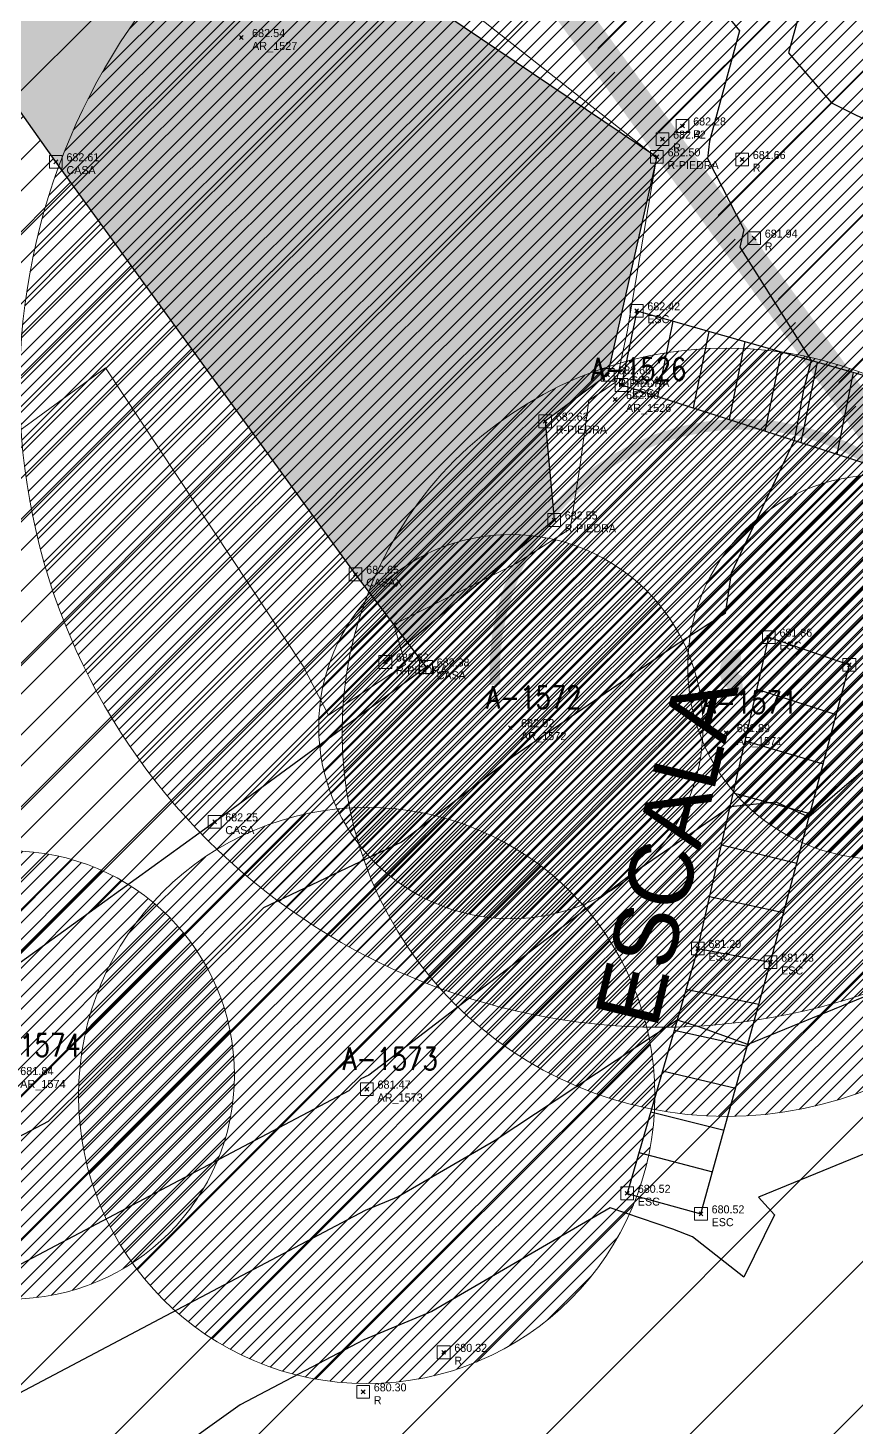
# Model space of a CAD drawing. Extents: x 350769 to 354978, y 6304672 to 6307963.
# Drawn here: x 352335.83 to 352348.76, y 6305919.77 to 6305941.62 of the extents above; entities that cross this region are included whole.
import ezdxf

# ---------------------------------------------------------------- set-up
doc = ezdxf.new("R2010")
doc.units = 0
doc.header["$PDMODE"] = 35
doc.header["$PDSIZE"] = 0.03
doc.linetypes.add('CONTINUOS', pattern=[0])
doc.linetypes.add('DASHDOT', pattern=[1, 0.5, -0.25, 0, -0.25])
doc.layers.get('0').update_dxf_attribs({"linetype": 'CONTINUOUS'})
doc.layers.get('Defpoints').update_dxf_attribs({"linetype": 'CONTINUOUS'})
for name, color, linetype in [('02_Geo ext_Acotamiento', 7, 'CONTINUOUS'), ('03_Pav ext_Vereda HC', 42, 'CONTINUOUS'), ('03_S2_Pav ext_Borde vereda', 7, 'CONTINUOUS'), ('1-ARBOL NOMBRE', 3, 'CONTINUOUS'), ('1-ARBOL PTO', 7, 'CONTINUOUS'), ('1-CASA', 2, 'CONTINUOUS'), ('1-ESCALA', 252, 'CONTINUOUS'), ('1-RADIER', 251, 'CONTINUOUS'), ('1-TEXTOS', 7, 'CONTINUOUS'), ('2-ACHURADO EDIFICACION', 252, 'CONTINUOUS'), ('2-ACHURADO RADIER', 9, 'CONTINUOUS'), ('C-TINN', 5, 'CONTINUOUS'), ('C-TOPO-MAJR', 9, 'CONTINUOUS'), ('C-TOPO-MINR', 8, 'CONTINUOUS'), ('Paisajismo', 253, 'CONTINUOUS'), ('V-NODE-TEXT DIC 2012', 31, 'CONTINUOUS')]:
    doc.layers.add(name, color=color, linetype=linetype)
doc.layers.add('0_ASD_LINEA OFICIAL', color=253, linetype='DASHDOT', lineweight=20)
doc.layers.add('0_ASD_TOPOGRAFIA_ELEMENTOS', color=9, linetype='CONTINUOS', lineweight=5, true_color=0xbdbdbd)
doc.styles.add('A', font='arial.ttf', dxfattribs={"height": 2})
doc.styles.add('ROMANS', font='romans.shx', dxfattribs={"width": 0.65})
doc.dimstyles.new('Principal', dxfattribs={"dimscale": 0, "dimtxt": 2, "dimasz": 2, "dimexe": 1, "dimexo": 1, "dimtad": 1, "dimrnd": 0.05, "dimzin": 1, "dimtxsty": 'ROMANS', "dimcen": 2.5, "dimclrt": 2, "dimaunit": 2, "dimadec": 0, "dimazin": 0, "dimtfac": 1, "dimtmove": 0, "dimatfit": 3, "dimfxl": 1, "dimfxlon": 1, "dimarcsym": 0})

# ---------------------------------------------------------------- blocks, each defined once
blk = doc.blocks.new('*D1156')
at = {"layer": '02_Geo ext_Acotamiento', "color": 0, "lineweight": -2, "transparency": 16777216}
blk.add_line((352265.1263020158, 6305940.537977832), (352259.5027200941, 6305939.299539646), dxfattribs=at)
at = {"layer": '02_Geo ext_Acotamiento', "color": 0, "transparency": 16777216}
blk.add_solid([(352259.466875284, 6305939.462306128), (352259.5385649044, 6305939.136773165), (352258.5261212075, 6305939.084470786)], dxfattribs=at)
at = {"layer": 'Defpoints', "color": 0, "transparency": 16777216}
for p in [(352392.8269086622, 6305968.660500089), (352258.5261212075, 6305939.084470786)]:
    blk.add_point(p, dxfattribs=at)
at = {"layer": '02_Geo ext_Acotamiento', "color": 2, "transparency": 16777216, "insert": (352262.7517488983, 6305940.944537443), "char_height": 1, "attachment_point": 5, "rotation": 12.419567213945234, "style": 'ROMANS'}
blk.add_mtext('R137,50', dxfattribs=at)
blk = doc.blocks.new('A$C27410629')
at = {"true_color": 0x136734, "transparency": 33554559}
h = blk.add_hatch(dxfattribs=at)
h.set_pattern_fill('ANSI31', color=116, scale=0.5)
h.set_pattern_definition([(45, (-8759.562515186517, -519.1035735587502), (-1.122532015133644, 1.122532015133644), [])])
h.paths.add_polyline_path([(137.5068959888558, 1252.464406617455, 0.1176268807227723), (109.8147584422568, 1254.193915082658, 0.0669245107500281), (94.44469839795602, 1249.334472017372, 0.3153492887079504), (64.30173641118381, 1196.270282113329, 0.0226826871159959), (65.7292635223912, 1185.310127003227), (112.3603922077091, 1218.953454515778), (153.4782689701005, 1161.962272479494), (172.1053089193083, 1139.480769404351), (187.9579650288579, 1141.807885415954), (193.565073162812, 1120.465553675225), (224.197974734232, 1050.129297271156), (250.6203797236194, 989.4787086543838), (268.1526288855184, 972.7353945672494, 7.2547007156e-06), (291.4898137452492, 983.2987389690225), (238.1945199318034, 1105.633967029937), (205.2934048173047, 1181.112163638985), (177.0531538182076, 1197.651557407602)])
at = {"true_color": 0xf8d731, "transparency": 33554559}
h = blk.add_hatch(dxfattribs=at)
h.set_pattern_fill('ANSI31', color=40, scale=0.5)
h.set_pattern_definition([(45, (-8562.389606185756, -452.7772535526492), (-1.122532015133644, 1.122532015133644), [])])
h.paths.add_polyline_path([(112.3603922079938, 1218.953454516186), (65.72926352267586, 1185.310127003635, 0.0411311629792945), (70.93430501728926, 1165.446933868518, 0.0140346239134982), (80.53034666708209, 1140.452970316797), (85.58360470618118, 1125.976145258928), (117.4026874122528, 1137.08554251631), (153.4782689703861, 1161.962272479902)], flags=17)
at = {"layer": '0_ASD_LINEA OFICIAL', "ltscale": 8, "const_width": 0.5}
blk.add_lwpolyline([(250.6203797236194, 989.4787086543838), (268.1526288854875, 972.7353945673531, 7.2547007157e-06), (291.4898137452146, 983.2987389692971), (291.4898137452146, 983.2987389692971), (238.1945199318034, 1105.633967029937), (205.2934048173047, 1181.112163638985), (177.0531538182076, 1197.651557407602), (137.6146324061954, 1252.315079214)], format="xyb", dxfattribs=at)
for points in [[(85.58360530758229, 1125.976145468789), (117.4026874119463, 1137.085542516089), (153.4782689700787, 1161.962272479681), (153.4782689700787, 1161.962272479681), (112.3603922076873, 1218.953454515965), (65.72926351752159, 1185.310126999917)], [(65.72926352235241, 1185.310127003199), (112.3603922077091, 1218.953454515778), (153.4782689701005, 1161.962272479494), (172.1053089193083, 1139.480769404351), (187.9579650288579, 1141.807885415954), (193.565073162812, 1120.465553675225), (224.197974734232, 1050.129297271156), (250.6203797236194, 989.4787086543838)]]:
    blk.add_lwpolyline(points, dxfattribs=at)
blk = doc.blocks.new('1.0 - LO RECABARREN LOTEO PARQUE - VEGETACION EXISTENTE ETAPA MUNICIPAL__2024')
at = {"layer": 'Paisajismo', "ltscale": 0.5, "const_width": 0.1632715222273798, "elevation": -691.81}
blk.add_lwpolyline([(352350.8290788697, 6305931.787567149, 1), (352343.121690818, 6305931.359895927, 0.9999999999999999)], format="xyb", dxfattribs=at)
at = {"layer": 'Paisajismo', "const_width": 0.275928872564272, "elevation": -691.81}
blk.add_lwpolyline([(352346.9639193267, 6305931.780360335, 1), (352346.986850361, 6305931.367102741, 1)], format="xyb", dxfattribs=at)
blk = doc.blocks.new('TOPOGRAFIA')
at = {"layer": '0_ASD_TOPOGRAFIA_ELEMENTOS', "true_color": 0xf26507}
h = blk.add_hatch(dxfattribs=at)
h.set_pattern_fill('ANSI31', color=30, scale=0.1)
h.set_pattern_definition([(45, (384042.9249444606, 6301196.259608269), (-0.2245064030267289, 0.2245064030267289), [])])
edge = h.paths.add_edge_path()
edge.add_arc((390345.6991618016, 6302936.011784582), 10, 0, 360)
h = blk.add_hatch(dxfattribs=at)
h.set_pattern_fill('ANSI31', color=30, scale=0.1)
h.set_pattern_definition([(45, (384043.9591982283, 6301190.8681678), (-0.2245064030267289, 0.2245064030267289), [])])
edge = h.paths.add_edge_path()
edge.add_arc((390346.7334155692, 6302930.620344114), 6, 0, 360)
h = blk.add_hatch(dxfattribs=at)
h.set_pattern_fill('ANSI31', color=30, scale=0.1)
h.set_pattern_definition([(45, (384046.3564156064, 6301191.887608269), (-0.2245064030267289, 0.2245064030267289), [])])
edge = h.paths.add_edge_path()
edge.add_arc((390349.1306329473, 6302931.639784583), 3, 0, 360)
h = blk.add_hatch(dxfattribs=at)
h.set_pattern_fill('ANSI31', color=30, scale=0.1)
h.set_pattern_definition([(45, (384040.5946514117, 6301190.955517844), (-0.2245064030267289, 0.2245064030267289), [])])
edge = h.paths.add_edge_path()
edge.add_arc((390343.3688687525, 6302930.707694158), 3, 0, 360)
h = blk.add_hatch(dxfattribs=at)
h.set_pattern_fill('ANSI31', color=30, scale=0.1)
h.set_pattern_definition([(45, (384038.3447826591, 6301185.193823687), (-0.2245064030267289, 0.2245064030267289), [])])
edge = h.paths.add_edge_path()
edge.add_arc((390341.119, 6302924.946), 4.5, 0, 360)
h = blk.add_hatch(dxfattribs=at)
h.set_pattern_fill('ANSI31', color=30, scale=0.1)
h.set_pattern_definition([(45, (384032.7784374915, 6301185.513991859), (-0.2245064030267289, 0.2245064030267289), [])])
edge = h.paths.add_edge_path()
edge.add_arc((390335.5526548324, 6302925.266168172), 3.5, 0, 360)
at = {"layer": '2-ACHURADO EDIFICACION', "lineweight": 0, "true_color": 0xbdbdbd}
h = blk.add_hatch(dxfattribs=at)
h.set_pattern_fill('ANSI31', color=9, scale=0.25)
h.set_pattern_definition([(45, (38000, -3000), (-0.561266007566822, 0.5612660075668221), [])])
h.paths.add_polyline_path([(390327.6270000001, 6302951.749), (390327.2994358053, 6302951.517488061), (390319.3550000001, 6302962.757999999), (390318.8266655438, 6302962.361017291), (390313.848, 6302968.987000001), (390308.922, 6302965.432999999), (390311.318, 6302962.155), (390305.083, 6302957.373), (390303.711, 6302959.217), (390298.4, 6302955.382999999), (390293.82, 6302952.065), (390295.735, 6302949.36), (390288.406, 6302944.101), (390293.0570000001, 6302937.645), (390301.664, 6302943.75, 0.455625162279396), (390304.853, 6302944.772000001, 0.2076474804618814), (390304.846128978, 6302946.552609009), (390305.152, 6302946.822000001), (390311.019, 6302951.207), (390315.831, 6302944.557999999), (390325.324, 6302931.036), (390317.821, 6302925.589), (390326.706, 6302913.574, 0.2996396774800834), (390327.8739999999, 6302913.496), (390329.906, 6302915.051, 0.2469041141044179), (390330.1009999998, 6302915.919), (390328.7638008676, 6302917.735068206), (390330.771, 6302919.213), (390332.0220000001, 6302917.514), (390332.542, 6302917.24, 0.1964593871867426), (390333.1906864678, 6302917.423841837), (390334.68, 6302918.512), (390334.783, 6302918.629, 0.3535939934268906), (390334.8263871195, 6302919.675467933), (390331.641, 6302924.087), (390338.743, 6302929.22), (390342.045, 6302931.639), (390340.944, 6302933.087), (390336.263, 6302939.53)])
at = {"layer": '2-ACHURADO RADIER', "lineweight": 0, "true_color": 0xbdbdbd}
h = blk.add_hatch(color=9, dxfattribs=at)
h.dxf.hatch_style = 1
h.paths.add_polyline_path([(390345.65, 6302939.607), (390342.355, 6302941.825), (390337.073, 6302943.475), (390330.464, 6302951.406), (390329.0563556443, 6302949.726617344), (390336.263, 6302939.53), (390340.944, 6302933.087), (390341.7607509903, 6302932.012835209), (390344.045, 6302933.935), (390343.9050000001, 6302935.477), (390344.88, 6302936.202)])
at = {"layer": '0_ASD_TOPOGRAFIA_ELEMENTOS', "color": 30, "true_color": 0xf26507}
for centre, radius in [((390345.6991618016, 6302936.011784582, 682.413), 10), ((390346.7334155692, 6302930.620344114), 6), ((390349.1306329473, 6302931.639784583), 3), ((390343.3688687525, 6302930.707694158), 3), ((390341.119, 6302924.946, 681.47), 4.5), ((390335.5526548324, 6302925.266168172), 3.5)]:
    blk.add_circle(centre, radius, dxfattribs=at)
at = {"layer": '1-ARBOL PTO', "color": 9, "lineweight": 0, "true_color": 0xbdbdbd}
for p in [(390339.16, 6302941.47), (390344.999, 6302935.816000001), (390343.3610000001, 6302930.692000001), (390346.7310000001, 6302930.614), (390341.119, 6302925.046)]:
    blk.add_point(p, dxfattribs=at)
at = {"layer": '1-CASA', "color": 9, "lineweight": 0, "true_color": 0xbdbdbd, "flags": 128}
blk.add_lwpolyline([(390331.641, 6302924.087), (390338.743, 6302929.22), (390342.045, 6302931.639), (390340.944, 6302933.087), (390336.263, 6302939.53), (390327.6270000001, 6302951.749)], dxfattribs=at)
at = {"layer": '1-ESCALA', "color": 9, "lineweight": 0, "true_color": 0xbdbdbd, "flags": 128}
for points in [[(390345.334, 6302937.201), (390345.097, 6302936.044)], [(390345.334, 6302937.201), (390349.844, 6302935.92)], [(390345.89775, 6302937.040875), (390345.6571250001, 6302935.864125)], [(390346.4615, 6302936.88075), (390346.21725, 6302935.68425)], [(390347.02525, 6302936.720625), (390346.777375, 6302935.504375)], [(390347.589, 6302936.5605), (390347.3375, 6302935.3245)], [(390348.15275, 6302936.400375), (390347.897625, 6302935.144625001)], [(390348.7165, 6302936.24025), (390348.45775, 6302934.96475)], [(390345.097, 6302936.044), (390349.578, 6302934.605)], [(390346.288, 6302927.243), (390347.3970000001, 6302932.103999999)], [(390347.397, 6302932.104), (390348.6550000001, 6302931.672)], [(390347.423, 6302927.028), (390348.6550000001, 6302931.672)], [(390347.2121666667, 6302931.293833333), (390348.4496666667, 6302930.898)], [(390347.0273333334, 6302930.483666666), (390348.2443333334, 6302930.124)], [(390346.8425000001, 6302929.6735), (390348.039, 6302929.35)], [(390346.6576666667, 6302928.863333333), (390347.8336666667, 6302928.576)], [(390346.4728333333, 6302928.053166666), (390347.6283333333, 6302927.802)], [(390346.288, 6302927.243), (390345.185, 6302923.418)], [(390346.288, 6302927.243), (390347.423, 6302927.028)], [(390346.338, 6302923.097), (390347.423, 6302927.028)], [(390346.1041666667, 6302926.6055), (390347.2421666666, 6302926.372833333)], [(390345.9203333333, 6302925.967999999), (390347.0613333333, 6302925.717666667)], [(390345.7365, 6302925.330499999), (390346.8805, 6302925.0625)], [(390345.5526666667, 6302924.693), (390346.6996666666, 6302924.407333333)], [(390345.3688333333, 6302924.0555), (390346.5188333334, 6302923.752166667)], [(390345.185, 6302923.418), (390346.338, 6302923.097)]]:
    blk.add_lwpolyline(points, dxfattribs=at)
at = {"layer": '1-RADIER', "color": 9, "lineweight": 0, "true_color": 0xbdbdbd, "flags": 128}
for points in [[(390342.355, 6302941.825), (390345.65, 6302939.607), (390344.88, 6302936.202)], [(390344.88, 6302936.202), (390343.9050000001, 6302935.477), (390344.045, 6302933.935), (390341.408, 6302931.716)]]:
    blk.add_lwpolyline(points, dxfattribs=at)
at = {"layer": 'C-TINN', "color": 9, "linetype": 'Continuous', "lineweight": 0, "true_color": 0xbdbdbd}
for points, elevation in [([(390345.95, 6302939.989), (390345.95, 6302940.188999999), (390346.15, 6302940.188999999), (390346.15, 6302939.989), (390345.95, 6302939.989)], 682.282), ([(390345.636, 6302939.783000001), (390345.636, 6302939.983), (390345.836, 6302939.983), (390345.836, 6302939.783000001), (390345.636, 6302939.783000001)], 682.423), ([(390345.5500000001, 6302939.507), (390345.5500000001, 6302939.706999999), (390345.75, 6302939.706999999), (390345.75, 6302939.507), (390345.5500000001, 6302939.507)], 682.499), ([(390336.163, 6302939.430000001), (390336.163, 6302939.63), (390336.363, 6302939.63), (390336.363, 6302939.430000001), (390336.163, 6302939.430000001)], 682.613), ([(390346.8810000001, 6302939.465000001), (390346.8810000001, 6302939.665), (390347.081, 6302939.665), (390347.081, 6302939.465000001), (390346.8810000001, 6302939.465000001)], 681.657), ([(390347.0680000001, 6302938.237000001), (390347.0680000001, 6302938.437), (390347.268, 6302938.437), (390347.268, 6302938.237000001), (390347.0680000001, 6302938.237000001)], 681.941), ([(390345.234, 6302937.101000001), (390345.234, 6302937.301), (390345.434, 6302937.301), (390345.434, 6302937.101000001), (390345.234, 6302937.101000001)], 682.423), ([(390344.7800000001, 6302936.102), (390344.7800000001, 6302936.301999999), (390344.98, 6302936.301999999), (390344.98, 6302936.102), (390344.7800000001, 6302936.102)], 682.659), ([(390344.9970000001, 6302935.944), (390344.9970000001, 6302936.143999999), (390345.197, 6302936.143999999), (390345.197, 6302935.944), (390344.9970000001, 6302935.944)], 682.413), ([(390343.8050000001, 6302935.377), (390343.8050000001, 6302935.577), (390344.005, 6302935.577), (390344.005, 6302935.377), (390343.8050000001, 6302935.377)], 682.617), ([(390343.945, 6302933.835), (390343.945, 6302934.034999999), (390344.145, 6302934.034999999), (390344.145, 6302933.835), (390343.945, 6302933.835)], 682.552), ([(390340.8440000001, 6302932.987000001), (390340.8440000001, 6302933.187), (390341.044, 6302933.187), (390341.044, 6302932.987000001), (390340.8440000001, 6302932.987000001)], 682.647), ([(390347.297, 6302932.004000001), (390347.297, 6302932.204), (390347.497, 6302932.204), (390347.497, 6302932.004000001), (390347.297, 6302932.004000001)], 681.859), ([(390341.308, 6302931.616), (390341.308, 6302931.816), (390341.508, 6302931.816), (390341.508, 6302931.616), (390341.308, 6302931.616)], 682.624), ([(390341.945, 6302931.539000001), (390341.945, 6302931.739), (390342.145, 6302931.739), (390342.145, 6302931.539000001), (390341.945, 6302931.539000001)], 682.376), ([(390348.5550000001, 6302931.572000001), (390348.5550000001, 6302931.772), (390348.755, 6302931.772), (390348.755, 6302931.572000001), (390348.5550000001, 6302931.572000001)], 681.781), ([(390338.6430000001, 6302929.12), (390338.6430000001, 6302929.319999999), (390338.843, 6302929.319999999), (390338.843, 6302929.12), (390338.6430000001, 6302929.12)], 682.251), ([(390346.188, 6302927.143), (390346.188, 6302927.342999999), (390346.388, 6302927.342999999), (390346.388, 6302927.143), (390346.188, 6302927.143)], 681.2), ([(390347.3230000001, 6302926.928), (390347.3230000001, 6302927.128), (390347.523, 6302927.128), (390347.523, 6302926.928), (390347.3230000001, 6302926.928)], 681.232), ([(390341.0190000001, 6302924.946), (390341.0190000001, 6302925.146), (390341.219, 6302925.146), (390341.219, 6302924.946), (390341.0190000001, 6302924.946)], 681.47), ([(390345.085, 6302923.318), (390345.085, 6302923.517999999), (390345.285, 6302923.517999999), (390345.285, 6302923.318), (390345.085, 6302923.318)], 680.518), ([(390346.238, 6302922.997), (390346.238, 6302923.197), (390346.438, 6302923.197), (390346.438, 6302922.997), (390346.238, 6302922.997)], 680.522), ([(390342.2200000001, 6302920.834000001), (390342.2200000001, 6302921.034), (390342.42, 6302921.034), (390342.42, 6302920.834000001), (390342.2200000001, 6302920.834000001)], 680.322), ([(390340.962, 6302920.217), (390340.962, 6302920.416999999), (390341.162, 6302920.416999999), (390341.162, 6302920.217), (390340.962, 6302920.217)], 680.298)]:
    blk.add_lwpolyline(points, dxfattribs=dict(at, elevation=elevation))
for p in [(390346.05, 6302940.089, 682.282), (390345.736, 6302939.883, 682.423), (390336.263, 6302939.53, 682.613), (390345.65, 6302939.607, 682.499), (390346.9810000001, 6302939.565, 681.657), (390347.168, 6302938.337, 681.941), (390345.334, 6302937.201, 682.423), (390344.88, 6302936.202, 682.659), (390345.097, 6302936.044, 682.413), (390343.9050000001, 6302935.477, 682.617), (390344.045, 6302933.935, 682.552), (390340.944, 6302933.087, 682.647), (390347.397, 6302932.104, 681.859), (390341.408, 6302931.716, 682.624), (390342.045, 6302931.639, 682.376), (390348.6550000001, 6302931.672, 681.781), (390338.743, 6302929.22, 682.251), (390346.288, 6302927.243, 681.2), (390347.423, 6302927.028, 681.232), (390341.119, 6302925.046, 681.47), (390345.185, 6302923.418, 680.518), (390346.338, 6302923.097, 680.522), (390342.32, 6302920.934, 680.322), (390341.062, 6302920.317, 680.298)]:
    blk.add_point(p, dxfattribs=at)
at = {"layer": 'C-TOPO-MAJR', "color": 9, "linetype": 'Continuous', "lineweight": 0, "true_color": 0xbdbdbd, "elevation": 682.5}
blk.add_lwpolyline([(390329.1138040346, 6302930.523123919), (390337.0371436464, 6302936.311685083), (390340.1269621213, 6302931.651522728), (390340.5220482574, 6302930.886230563), (390341.7265, 6302931.6775), (390341.5412214023, 6302932.301553505), (390343.4540909091, 6302933.256636363), (390344.2965209235, 6302933.797608946), (390344.4385539568, 6302934.723978417), (390344.5886470588, 6302935.802191176), (390345.0202560976, 6302936.099878049), (390345.1858728813, 6302936.875055085), (390345.6451875001, 6302939.58571875), (390345.5401666667, 6302939.680933333), (390342.7952727273, 6302941.841872727), (390341.67325, 6302942.463500001)], dxfattribs=at)
at = {"layer": 'C-TOPO-MINR', "color": 9, "linetype": 'Continuous', "lineweight": -3, "true_color": 0xbdbdbd}
for points, elevation in [([(390341.9728654822, 6302963.347017766), (390337.2810485437, 6302953.110286849), (390339.6270137489, 6302950.589449129), (390341.2530529148, 6302948.093787444), (390342.0918099353, 6302945.497483801), (390345.3852705882, 6302943.490286274), (390346.9406816144, 6302941.572766816), (390346.4700672, 6302939.8525712), (390346.4387992875, 6302939.582109264), (390347.0074946237, 6302938.471283155), (390346.9435062241, 6302938.197946059), (390348.0593285715, 6302936.42691), (390347.9383202899, 6302935.96977971), (390347.7908180495, 6302935.178924309), (390346.8116209387, 6302933.106779784), (390346.714991342, 6302932.476541126), (390345.9373636364, 6302931.977181818), (390343.4016054422, 6302930.233476191), (390341.6606997793, 6302928.90283223), (390339.5066056339, 6302927.878548015), (390336.1453960396, 6302924.542762376), (390332.646265226, 6302922.69477996)], 682), ([(390348.5199043349, 6302944.203559043), (390347.7065469846, 6302941.230565217), (390348.3737977942, 6302940.451395834), (390350.878181916, 6302939.207155006), (390351.3140349651, 6302936.928489511), (390351.3259942857, 6302936.2322), (390351.1852537879, 6302935.482462121), (390351.5569243697, 6302934.939631933), (390351.306343077, 6302933.320821539), (390350.4119084355, 6302931.593798126), (390349.6813746419, 6302930.720706304), (390348.0244134791, 6302929.295016394), (390347.5102030981, 6302929.529919105), (390346.7928558422, 6302929.455898331), (390345.2056020408, 6302928.364428571), (390341.1496622517, 6302925.264311259), (390341.0277323944, 6302925.206332906), (390340.8374752475, 6302925.017514852), (390333.6934165029, 6302921.244550753)], 681.5), ([(390353.4137039828, 6302942.974108719), (390353.8249495799, 6302940.824092438), (390354.374548, 6302939.503760001), (390355.1244648241, 6302937.793902011), (390355.0423584906, 6302937.058396227), (390355.4372627738, 6302936.209209246), (390355.2393012212, 6302934.739459973), (390353.5380800289, 6302931.454648883), (390351.5076640402, 6302929.028012894), (390349.15711098, 6302927.005539551), (390348.8755333334, 6302926.483466666), (390347.0684647887, 6302925.743504225), (390346.3027492626, 6302926.01999115), (390345.9645395894, 6302926.12129912), (390343.1263739496, 6302924.242260504), (390341.6106986063, 6302923.36251568), (390341.0961416383, 6302923.149558021), (390335.4099090909, 6302920.147818182)], 681), ([(390369.8515971565, 6302940.307530805), (390363.0447142857, 6302936.279428571), (390357.1637730061, 6302933.389417178), (390356.9618249661, 6302931.890070557), (390356.6642516222, 6302931.31549964), (390353.3339534384, 6302927.335319485), (390352.8944191264, 6302926.957133412), (390352.0059931035, 6302925.309903448), (390347.23615, 6302923.3567375), (390347.486761194, 6302923.084686567), (390347.0069450549, 6302922.110142857), (390346.2046091954, 6302922.739900383), (390345.89602, 6302922.85907), (390344.9218877551, 6302923.189877551), (390342.13378223, 6302921.571574913), (390341.0718242321, 6302921.132066553), (390339.1428458015, 6302920.113766412), (390336.9499086614, 6302918.547971654), (390336.2469009009, 6302918.568750751), (390334.8743365385, 6302918.797740385)], 680.5)]:
    blk.add_lwpolyline(points, dxfattribs=dict(at, elevation=elevation))
at = {"layer": 'V-NODE-TEXT DIC 2012', "color": 9, "lineweight": 0, "true_color": 0xbdbdbd}
for p in [(390339.16, 6302941.47), (390346.05, 6302940.089), (390345.736, 6302939.883), (390336.263, 6302939.53), (390345.65, 6302939.607), (390346.9810000001, 6302939.565), (390347.168, 6302938.337), (390345.334, 6302937.201), (390344.88, 6302936.202), (390345.097, 6302936.044), (390344.999, 6302935.816), (390343.9050000001, 6302935.477), (390344.045, 6302933.935), (390340.944, 6302933.087), (390347.397, 6302932.104), (390341.408, 6302931.716), (390342.045, 6302931.639), (390348.6550000001, 6302931.672), (390343.361, 6302930.692), (390346.7310000001, 6302930.614), (390338.743, 6302929.22), (390346.288, 6302927.243), (390347.423, 6302927.028), (390341.119, 6302925.046), (390345.185, 6302923.418), (390346.338, 6302923.097), (390342.32, 6302920.934), (390341.062, 6302920.317)]:
    blk.add_point(p, dxfattribs=at)
at = {"layer": '1-ARBOL NOMBRE', "color": 9, "lineweight": 0, "true_color": 0xbdbdbd, "style": 'ROMANS', "width": 0.8}
for s, p in [('A-1526', (390344.6220668355, 6302936.116000002)), ('A-1572', (390342.9840668353, 6302930.992000002)), ('A-1571', (390346.3540668353, 6302930.914000002)), ('A-1574', (390335.1640668353, 6302925.558000003)), ('A-1573', (390340.7420668354, 6302925.346000003))]:
    blk.add_text(s, height=0.35, dxfattribs=at).set_placement(p)
at = {"layer": '1-TEXTOS', "color": 9, "lineweight": 0, "true_color": 0xbdbdbd, "style": 'A'}
blk.add_text('ESCALA', height=1, rotation=76.46050626944498, dxfattribs=at).set_placement((390345.6411912302, 6302925.965714594))
at = {"layer": 'V-NODE-TEXT DIC 2012', "color": 9, "lineweight": 0, "true_color": 0xbdbdbd}
for s, height, p in [('682.54', 0.127, (390339.3267893219, 6302941.477210677)), ('AR_1527', 0.127, (390339.3267893219, 6302941.275210678)), ('682.28', 0.125, (390346.2167893219, 6302940.097210677)), ('682.42', 0.125, (390345.9027893219, 6302939.891210678)), ('R', 0.125, (390346.2167893219, 6302939.897210678)), ('682.50', 0.125, (390345.8167893219, 6302939.615210677)), ('R', 0.125, (390345.9027893219, 6302939.691210679)), ('681.66', 0.125, (390347.1477893219, 6302939.573210678)), ('682.61', 0.125, (390336.4297893219, 6302939.538210678)), ('CASA', 0.125, (390336.4297893219, 6302939.338210679)), ('R-PIEDRA', 0.125, (390345.8167893219, 6302939.415210678)), ('R', 0.125, (390347.1477893219, 6302939.373210679)), ('681.94', 0.125, (390347.3347893219, 6302938.345210678)), ('R', 0.125, (390347.3347893219, 6302938.145210679)), ('682.42', 0.125, (390345.5007893219, 6302937.209210678)), ('ESC', 0.125, (390345.5007893219, 6302937.009210679)), ('682.66', 0.125, (390345.0467893219, 6302936.210210677)), ('R-PIEDRA', 0.125, (390345.0467893219, 6302936.010210678)), ('682.41', 0.125, (390345.2637893219, 6302936.052210677)), ('ESC', 0.125, (390345.2637893219, 6302935.852210678)), ('AR_1526', 0.127, (390345.1657893219, 6302935.621210678)), ('682.40', 0.127, (390345.1657893219, 6302935.823210677)), ('682.62', 0.125, (390344.0717893219, 6302935.485210678)), ('R-PIEDRA', 0.125, (390344.0717893219, 6302935.285210678)), ('682.55', 0.125, (390344.2117893219, 6302933.943210677)), ('R-PIEDRA', 0.125, (390344.2117893219, 6302933.743210678)), ('682.65', 0.125, (390341.1107893219, 6302933.095210678)), ('CASAX', 0.125, (390341.1107893219, 6302932.895210679)), ('681.86', 0.125, (390347.5637893219, 6302932.112210678)), ('ESC', 0.125, (390347.5637893219, 6302931.912210679)), ('682.62', 0.125, (390341.5747893219, 6302931.724210678)), ('R-PIEDRA', 0.125, (390341.5747893219, 6302931.524210678)), ('682.38', 0.125, (390342.2117893219, 6302931.647210678)), ('CASA', 0.125, (390342.2117893219, 6302931.447210679)), ('682.02', 0.127, (390343.5277893219, 6302930.699210677)), ('681.89', 0.127, (390346.8977893219, 6302930.621210678)), ('AR_1572', 0.127, (390343.5277893219, 6302930.497210678)), ('AR_1571', 0.127, (390346.8977893219, 6302930.419210678)), ('682.25', 0.125, (390338.9097893219, 6302929.228210677)), ('CASA', 0.125, (390338.9097893219, 6302929.028210678)), ('681.20', 0.125, (390346.4547893219, 6302927.251210677)), ('ESC', 0.125, (390346.4547893219, 6302927.051210678)), ('681.23', 0.125, (390347.5897893219, 6302927.036210678)), ('ESC', 0.125, (390347.5897893219, 6302926.836210678)), ('681.84', 0.127, (390335.7077893219, 6302925.265210678)), ('AR_1574', 0.127, (390335.7077893219, 6302925.063210678)), ('681.47', 0.127, (390341.2857893219, 6302925.053210678)), ('AR_1573', 0.127, (390341.2857893219, 6302924.851210678)), ('680.52', 0.125, (390345.3517893219, 6302923.426210677)), ('ESC', 0.125, (390345.3517893219, 6302923.226210678)), ('680.52', 0.125, (390346.5047893219, 6302923.105210678)), ('ESC', 0.125, (390346.5047893219, 6302922.905210678)), ('680.32', 0.125, (390342.4867893219, 6302920.942210678)), ('R', 0.125, (390342.4867893219, 6302920.742210679)), ('680.30', 0.125, (390341.2287893219, 6302920.325210677)), ('R', 0.125, (390341.2287893219, 6302920.125210678))]:
    blk.add_text(s, height=height, dxfattribs=at).set_placement(p)

msp = doc.modelspace()

# ---------------------------------------------------------------- hatches: boundary and pattern name
at = {"layer": '03_Pav ext_Vereda HC'}
h = msp.add_hatch(dxfattribs=at)
h.set_pattern_fill('DOTS', color=256, scale=0.2, style=0)
h.set_pattern_definition([(0, (0, 0), (0.15875, 0.3175), [0, -0.3175])])
h.paths.add_polyline_path([(352533.7781987465, 6305988.647630177, 0.0012344985873451), (352535.6751261651, 6305989.286498093), (352535.0273047539, 6305991.17866681, -0.0012368732376554), (352533.135689451, 6305990.541615871, -0.0205300987090724), (352503.8853697219, 6305981.940228953), (352503.2840382412, 6305984.518491437), (352499.4039184833, 6305983.544208242), (352499.9993888386, 6305980.991075858, -0.0088871029066398), (352487.1047705442, 6305978.156272031, -0.0145554952433639), (352464.6282001356, 6305974.170378275, -0.0089901834447136), (352459.9926205119, 6305973.570179023), (352460.1984365284, 6305971.58073849, 0.0090193317601268), (352464.9206284034, 6305972.191872346, 0.0145516934643665), (352487.5052945014, 6305976.196778146, 0.0321135926008381)])
h.paths.add_polyline_path([(352453.0159213873, 6305972.983824089, -0.0068005053920136), (352449.4833227422, 6305972.830716716, -0.0090666416786755), (352444.7696182578, 6305972.776126778), (352444.5771080579, 6305970.777466943, 0.0163831034820658), (352453.2219476648, 6305970.992351152)])
h.paths.add_polyline_path([(352389.6460369565, 6305991.879874823, -0.0175332208634532), (352376.9513572305, 6305998.31509122), (352352.1532079588, 6306011.99899601, 0.0444036337484985), (352342.053580769, 6306016.089608755, 0.1133237876608219), (352314.4714570943, 6306018.047333277), (352314.9360717349, 6306016.097052595, -0.1572406347358349), (352351.2139975071, 6306010.232972499), (352375.9850852466, 6305996.564000573, 0.0175063699942604), (352388.7848668274, 6305990.074641938, -0.0115901603268221), (352405.9871731158, 6305981.141781882, 0.0867620637740209), (352437.5751283567, 6305971.093253941), (352437.7670282808, 6305973.085577833, -0.0864982168626583), (352406.9311932966, 6305982.905094895, 0.0115902421848068)])
h.paths.add_polyline_path([(352298.9308368329, 6306011.291528256, -0.0407699137093401), (352308.0869286793, 6306014.635858133), (352307.6251471448, 6306016.57596012, 0.043034433953701), (352297.5531387314, 6306012.854879401, 0.2722251189562815), (352266.1428912832, 6305966.550484804), (352264.4334961653, 6305966.567898809, 0.0153159578732751), (352263.8567137016, 6305962.573567073), (352266.0299973136, 6305962.551427328, 0.0215469833585937), (352266.2729303729, 6305957.80291892, 0.0632834604165821), (352273.0108519612, 6305926.495241333, 0.0077036086267224), (352278.1261176606, 6305912.650623268), (352279.9891282905, 6305913.378097652, -0.0076770463793275), (352274.9122720579, 6305927.117035691, -0.0633905228513815), (352268.2648698925, 6305957.982510693, -0.3183358391945924)])
at = {"layer": '0_ASD_TOPOGRAFIA_ELEMENTOS'}
h = msp.add_hatch(dxfattribs=at)
h.set_pattern_fill('ANSI31', color=256, scale=0.1)
h.set_pattern_definition([(45, (346042.9249444607, 6304196.259608269), (-0.2245064030267289, 0.2245064030267289), [])])
edge = h.paths.add_edge_path()
edge.add_arc((352345.6991618016, 6305936.011784582), 10, 0, 360)
h = msp.add_hatch(dxfattribs=at)
h.set_pattern_fill('ANSI31', color=256, scale=0.1)
h.set_pattern_definition([(45, (346043.9591982283, 6304190.8681678), (-0.2245064030267289, 0.2245064030267289), [])])
edge = h.paths.add_edge_path()
edge.add_arc((352346.7334155692, 6305930.620344114), 6, 0, 360)
h = msp.add_hatch(dxfattribs=at)
h.set_pattern_fill('ANSI31', color=256, scale=0.1)
h.set_pattern_definition([(45, (346046.3564156064, 6304191.887608269), (-0.2245064030267289, 0.2245064030267289), [])])
edge = h.paths.add_edge_path()
edge.add_arc((352349.1306329473, 6305931.639784583), 3, 0, 360)
h = msp.add_hatch(dxfattribs=at)
h.set_pattern_fill('ANSI31', color=256, scale=0.1)
h.set_pattern_definition([(45, (346040.5946514117, 6304190.955517844), (-0.2245064030267289, 0.2245064030267289), [])])
edge = h.paths.add_edge_path()
edge.add_arc((352343.3688687526, 6305930.707694158), 3, 0, 360)
h = msp.add_hatch(dxfattribs=at)
h.set_pattern_fill('ANSI31', color=256, scale=0.1)
h.set_pattern_definition([(45, (346038.3447826592, 6304185.193823687), (-0.2245064030267289, 0.2245064030267289), [])])
edge = h.paths.add_edge_path()
edge.add_arc((352341.1190000001, 6305924.946), 4.5, 0, 360)
h = msp.add_hatch(dxfattribs=at)
h.set_pattern_fill('ANSI31', color=256, scale=0.1)
h.set_pattern_definition([(45, (346032.7784374916, 6304185.513991859), (-0.2245064030267289, 0.2245064030267289), [])])
edge = h.paths.add_edge_path()
edge.add_arc((352335.5526548325, 6305925.266168172), 3.5, 0, 360)
at = {"layer": '2-ACHURADO EDIFICACION'}
h = msp.add_hatch(dxfattribs=at)
h.set_pattern_fill('ANSI31', color=256, scale=0.25)
h.set_pattern_definition([(45, (0, 0), (-0.561266007566822, 0.5612660075668221), [])])
h.paths.add_polyline_path([(352327.6270000001, 6305951.749), (352327.2994358053, 6305951.517488061), (352319.3550000001, 6305962.757999999), (352318.8266655438, 6305962.361017291), (352313.848, 6305968.987000001), (352308.922, 6305965.432999999), (352311.318, 6305962.155), (352305.083, 6305957.373), (352303.711, 6305959.217), (352298.4, 6305955.382999999), (352293.82, 6305952.065), (352295.735, 6305949.36), (352288.406, 6305944.101), (352293.0570000001, 6305937.645), (352301.664, 6305943.75, 0.455625162279396), (352304.853, 6305944.772000001, 0.2076474804618814), (352304.846128978, 6305946.552609009), (352305.152, 6305946.822000001), (352311.019, 6305951.207), (352315.831, 6305944.557999999), (352325.324, 6305931.036), (352317.821, 6305925.589), (352326.706, 6305913.574, 0.2996396774800834), (352327.8739999999, 6305913.496), (352329.906, 6305915.051, 0.2469041141044179), (352330.1009999998, 6305915.919), (352328.7638008676, 6305917.735068206), (352330.771, 6305919.213), (352332.0220000001, 6305917.514), (352332.542, 6305917.24, 0.1964593871867426), (352333.1906864678, 6305917.423841837), (352334.68, 6305918.512), (352334.783, 6305918.629, 0.3535939934268906), (352334.8263871195, 6305919.675467933), (352331.641, 6305924.087), (352338.743, 6305929.22), (352342.045, 6305931.639), (352340.944, 6305933.087), (352336.263, 6305939.53)])
at = {"layer": '2-ACHURADO RADIER'}
h = msp.add_hatch(color=256, dxfattribs=at)
h.dxf.hatch_style = 1
h.paths.add_polyline_path([(352345.65, 6305939.607), (352342.355, 6305941.825), (352337.073, 6305943.475), (352330.464, 6305951.406), (352329.0563556443, 6305949.726617344), (352336.263, 6305939.53), (352340.944, 6305933.087), (352341.7607509903, 6305932.012835209), (352344.045, 6305933.935), (352343.9050000001, 6305935.477), (352344.88, 6305936.202)])

# ---------------------------------------------------------------- linework, layer by layer
at = {"layer": '0_ASD_TOPOGRAFIA_ELEMENTOS'}
for centre, radius in [((352345.6991618016, 6305936.011784582, 682.413), 10), ((352346.7334155692, 6305930.620344114), 6), ((352349.1306329473, 6305931.639784583), 3), ((352343.3688687526, 6305930.707694158), 3), ((352341.1190000001, 6305924.946, 681.47), 4.5), ((352335.5526548325, 6305925.266168172), 3.5)]:
    msp.add_circle(centre, radius, dxfattribs=at)
at = {"layer": '1-CASA', "flags": 128}
msp.add_lwpolyline([(352331.641, 6305924.087), (352338.743, 6305929.22), (352342.045, 6305931.639), (352340.944, 6305933.087), (352336.263, 6305939.53), (352327.6270000001, 6305951.749)], dxfattribs=at)
at = {"layer": '1-ESCALA', "flags": 128}
for points in [[(352345.334, 6305937.201), (352345.097, 6305936.044)], [(352345.334, 6305937.201), (352349.844, 6305935.92)], [(352345.89775, 6305937.040875), (352345.6571250001, 6305935.864125)], [(352346.4615, 6305936.88075), (352346.21725, 6305935.68425)], [(352347.02525, 6305936.720625), (352346.777375, 6305935.504375)], [(352347.589, 6305936.5605), (352347.3375, 6305935.3245)], [(352348.15275, 6305936.400375), (352347.897625, 6305935.144625001)], [(352348.7165, 6305936.24025), (352348.45775, 6305934.96475)], [(352345.097, 6305936.044), (352349.578, 6305934.605)], [(352346.288, 6305927.243), (352347.3970000001, 6305932.103999999)], [(352347.397, 6305932.104), (352348.6550000001, 6305931.672)], [(352347.423, 6305927.028), (352348.6550000001, 6305931.672)], [(352347.2121666667, 6305931.293833333), (352348.4496666667, 6305930.898)], [(352347.0273333334, 6305930.483666666), (352348.2443333334, 6305930.124)], [(352346.8425000001, 6305929.6735), (352348.039, 6305929.35)], [(352346.6576666667, 6305928.863333333), (352347.8336666667, 6305928.576)], [(352346.4728333333, 6305928.053166666), (352347.6283333333, 6305927.802)], [(352346.288, 6305927.243), (352345.185, 6305923.418)], [(352346.288, 6305927.243), (352347.423, 6305927.028)], [(352346.338, 6305923.097), (352347.423, 6305927.028)], [(352346.1041666667, 6305926.6055), (352347.2421666666, 6305926.372833333)], [(352345.9203333333, 6305925.967999999), (352347.0613333333, 6305925.717666667)], [(352345.7365, 6305925.330499999), (352346.8805, 6305925.0625)], [(352345.5526666667, 6305924.693), (352346.6996666666, 6305924.407333333)], [(352345.3688333333, 6305924.0555), (352346.5188333334, 6305923.752166667)], [(352345.185, 6305923.418), (352346.338, 6305923.097)]]:
    msp.add_lwpolyline(points, dxfattribs=at)
at = {"layer": '1-RADIER', "flags": 128}
for points in [[(352342.355, 6305941.825), (352345.65, 6305939.607), (352344.88, 6305936.202)], [(352344.88, 6305936.202), (352343.9050000001, 6305935.477), (352344.045, 6305933.935), (352341.408, 6305931.716)]]:
    msp.add_lwpolyline(points, dxfattribs=at)

# ---------------------------------------------------------------- block references
at = {"layer": '03_S2_Pav ext_Borde vereda', "linetype": 'Continuous'}
msp.add_blockref('A$C27410629', (352203.9623478023, 6304761.713605438), dxfattribs=at)
at = {"layer": 'Paisajismo'}
msp.add_blockref('1.0 - LO RECABARREN LOTEO PARQUE - VEGETACION EXISTENTE ETAPA MUNICIPAL__2024', (0, 0), dxfattribs=at)

# ---------------------------------------------------------------- texts
at = {"layer": '1-TEXTOS', "style": 'A'}
msp.add_text('ESCALA', height=1, rotation=76.46050626944498, dxfattribs=at).set_placement((352345.6411912302, 6305925.965714594))

# ---------------------------------------------------------------- dimensions: what is measured, and where the dimension line sits
at = {"layer": '02_Geo ext_Acotamiento'}
dim = msp.add_radius_dim(center=(352392.8269086622, 6305968.660500089), mpoint=(352258.5261212075, 6305939.084470786), dimstyle='Principal', override={"dimscale": 0, "dimtmove": 1}, dxfattribs=at)
dim.commit()
dim.dimension.update_dxf_attribs({"geometry": '*D1156', "text_midpoint": (352262.9469750957, 6305940.05804143), "dimtype": 164})

# ---------------------------------------------------------------- next in the draw order: block references
at = {"layer": '0_ASD_TOPOGRAFIA_ELEMENTOS', "color": 30, "true_color": 0xf26507}
msp.add_blockref('TOPOGRAFIA', (-38000, 3000), dxfattribs=at)

doc.saveas('drawing.dxf')
